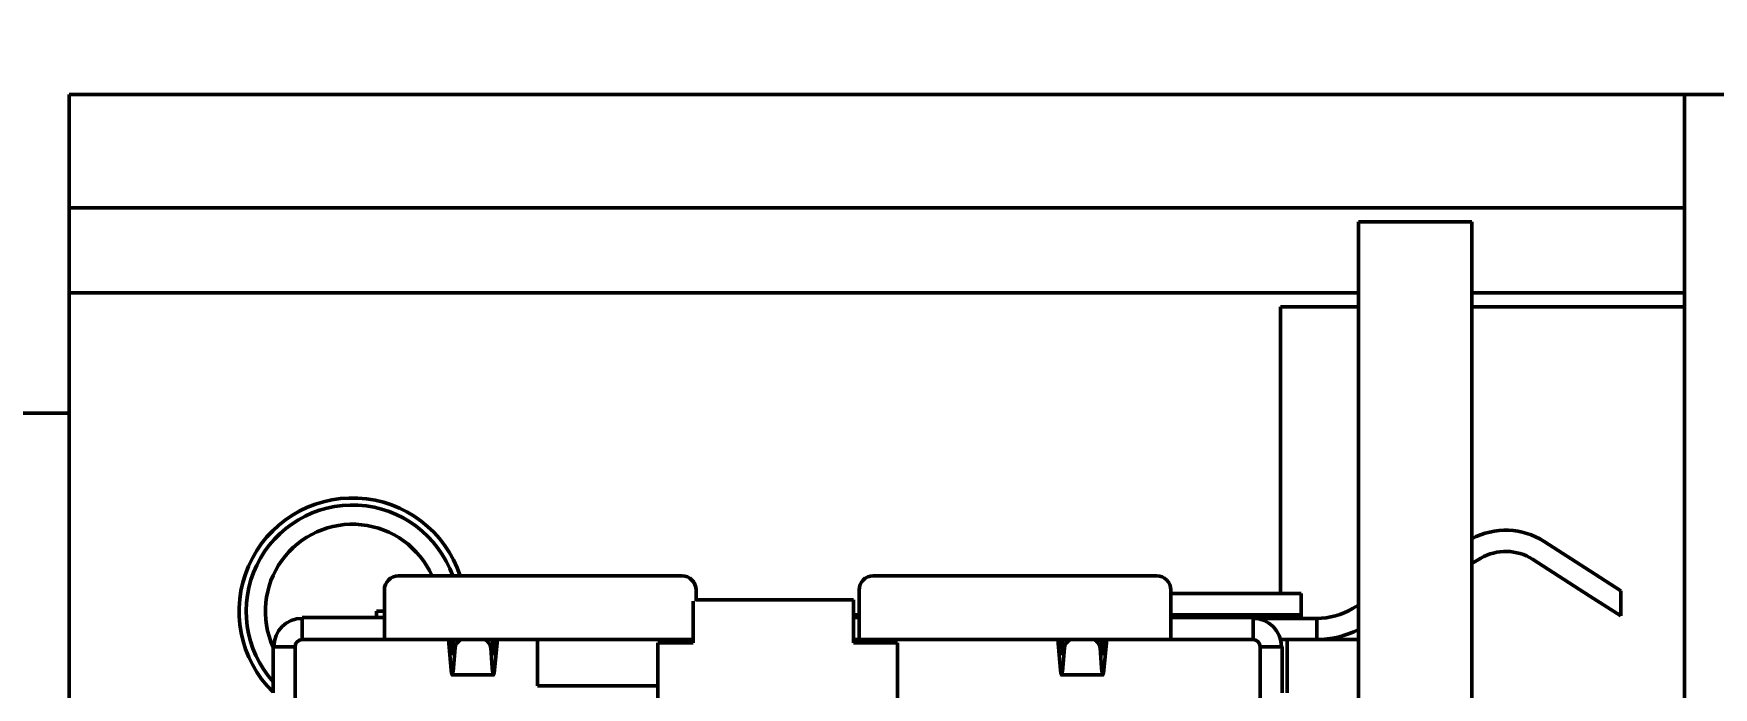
# Model space of a CAD drawing. Header units: millimetres. Extents: x 3118 to 4801, y 919 to 1849.
# Drawn here: x 3312.96 to 3336.67, y 1633.95 to 1643.19 of the extents above; entities that cross this region are included whole.
import ezdxf

# ---------------------------------------------------------------- set-up
doc = ezdxf.new("R2010")
doc.units = ezdxf.units.MM
doc.header["$LTSCALE"] = 1.8
doc.layers.add('외형선(ISO)', color=7, linetype='Continuous', lineweight=50)
doc.layers.add('치수(ISO)', color=7, linetype='Continuous', lineweight=25)
doc.styles.add('레이블 문자 (JIS)', font='')
doc.styles.get('레이블 문자 (JIS)').set_extended_font_data('Gulim')
doc.dimstyles.new('복사 대상기본값 (JIS)', dxfattribs={"dimscale": 1.5, "dimtxt": 3, "dimasz": 2, "dimexe": 1, "dimexo": 0.5, "dimgap": 0.8, "dimtad": 1, "dimdsep": 46, "dimtxsty": '레이블 문자 (JIS)', "dimblk": 'Filled-1', "dimcen": 0.09, "dimdle": 10, "dimclrd": 256, "dimclre": 256, "dimclrt": 256, "dimazin": 2, "dimtfac": 0.666667, "dimtmove": 0, "dimatfit": 3, "dimldrblk": 'OPEN', "dimfxl": 1, "dimtolj": 1, "dimtzin": 0, "dimlwd": -1, "dimlwe": -1, "dimarcsym": 0})

# ---------------------------------------------------------------- blocks, each defined once
blk = doc.blocks.new('Filled-1')
at = {"color": 0}
for p, q in [((0, 0), (-1, 0.1)), ((-1, 0.1), (-1, -0.1)), ((-1, 0), (0, 0)), ((-1, -0.1), (0, 0))]:
    blk.add_line(p, q, dxfattribs=at)
at = {"color": 0, "flags": 128}
blk.add_lwpolyline([(-1, -0.1), (0, 0), (-1, 0.1), (-1, -0.1)], dxfattribs=at)
at = {"color": 0}
blk.add_solid([(-1, -0.1), (0, 0), (-1, 0.1), (-1, -0.1)], dxfattribs=at)
blk = doc.blocks.new('*D655')
at = {"layer": 'Defpoints', "color": 0}
for p in [(3308.46, 1664.327), (3302.46, 1640.327), (3308.46, 1639.327)]:
    blk.add_point(p, dxfattribs=at)
at = {"layer": '치수(ISO)'}
for p, q in [((3302.46, 1641.077), (3302.46, 1665.827)), ((3308.46, 1640.077), (3308.46, 1665.827)), ((3299.46, 1664.327), (3296.46, 1664.327)), ((3311.46, 1664.327), (3314.46, 1664.327))]:
    blk.add_line(p, q, dxfattribs=at)
at = {"layer": '치수(ISO)', "linetype": 'ByBlock', "xscale": 3, "yscale": 3, "zscale": 3}
blk.add_blockref('Filled-1', (3302.46, 1664.327), dxfattribs=at)
at = {"layer": '치수(ISO)', "linetype": 'ByBlock', "xscale": 3, "yscale": 3, "zscale": 3, "rotation": 180}
blk.add_blockref('Filled-1', (3308.46, 1664.327), dxfattribs=at)
at = {"layer": '치수(ISO)', "insert": (3305.46, 1682.707), "char_height": 15, "attachment_point": 2, "style": '레이블 문자 (JIS)'}
blk.add_mtext('\\A1;6', dxfattribs=at)
blk = doc.blocks.new('_Open')
at = {"color": 0, "linetype": 'ByBlock', "lineweight": -2}
for p, q in [((-1, 0.1667), (0, 0)), ((-1, -0.1667), (0, 0)), ((0, 0), (-1, 0))]:
    blk.add_line(p, q, dxfattribs=at)
blk = doc.blocks.new('*D656')
at = {"layer": 'Defpoints', "color": 0}
for p in [(3533.46, 1664.327), (3308.46, 1639.327), (3533.46, 1631.327)]:
    blk.add_point(p, dxfattribs=at)
at = {"layer": '치수(ISO)'}
for p, q in [((3308.46, 1640.077), (3308.46, 1665.827)), ((3533.46, 1632.077), (3533.46, 1665.827)), ((3311.46, 1664.327), (3530.46, 1664.327))]:
    blk.add_line(p, q, dxfattribs=at)
at = {"layer": '치수(ISO)', "linetype": 'ByBlock', "xscale": 3, "yscale": 3, "zscale": 3, "rotation": 180}
blk.add_blockref('Filled-1', (3308.46, 1664.327), dxfattribs=at)
at = {"layer": '치수(ISO)', "linetype": 'ByBlock', "xscale": 3, "yscale": 3, "zscale": 3}
blk.add_blockref('Filled-1', (3533.46, 1664.327), dxfattribs=at)
at = {"layer": '치수(ISO)', "insert": (3420.98, 1682.707), "char_height": 15, "attachment_point": 2, "style": '레이블 문자 (JIS)'}
blk.add_mtext('\\A1;225', dxfattribs=at)
blk = doc.blocks.new('*D660')
at = {"layer": 'Defpoints', "color": 0}
for p in [(3306.99, 1633.683), (3309.929, 1630.971)]:
    blk.add_point(p, dxfattribs=at)
at = {"layer": '치수(ISO)'}
for p, q in [((3260.047, 1674.227), (3263.047, 1674.227)), ((3304.785, 1635.718), (3263.047, 1674.227)), ((3309.929, 1630.971), (3306.99, 1633.683)), ((3312.134, 1628.937), (3314.339, 1626.902))]:
    blk.add_line(p, q, dxfattribs=at)
at = {"layer": '치수(ISO)', "linetype": 'ByBlock', "xscale": 3, "yscale": 3, "zscale": 3}
for p, rotation in [((3306.99, 1633.683), 317.3041440807904), ((3309.929, 1630.971), 137.3041440807904)]:
    blk.add_blockref('Filled-1', p, dxfattribs=dict(at, rotation=rotation))
at = {"layer": '치수(ISO)', "insert": (3231.31, 1681.926), "char_height": 15, "attachment_point": 2, "style": '레이블 문자 (JIS)'}
blk.add_mtext('\\A1;\\fGulim|b0|i0;4-∅4', dxfattribs=at)

msp = doc.modelspace()

# ---------------------------------------------------------------- linework, layer by layer
at = {"layer": '외형선(ISO)'}
for p, q in [((3313.46, 1642.327), (3316.46, 1642.327)), ((3313.46, 1642.327), (3313.46, 1640.727)), ((3336.26, 1642.327), (3316.46, 1642.327)), ((3336.26, 1642.327), (3336.26, 1548.727)), ((3336.26, 1642.327), (3372.26, 1642.327)), ((3313.46, 1639.527), (3313.46, 1640.727)), ((3316.46, 1640.727), (3313.46, 1640.727)), ((3336.26, 1640.727), (3316.46, 1640.727)), ((3333.26, 1640.527), (3331.66, 1640.527)), ((3331.66, 1597.127), (3331.66, 1640.527)), ((3333.26, 1640.527), (3333.26, 1550.527)), ((3313.46, 1639.527), (3313.46, 1551.527)), ((3331.66, 1639.527), (3313.46, 1639.527)), ((3336.26, 1639.527), (3333.26, 1639.527)), ((3331.46, 1639.327), (3330.56, 1639.327)), ((3330.56, 1639.327), (3330.56, 1635.277)), ((3331.46, 1639.327), (3331.66, 1639.327)), ((3333.26, 1639.327), (3336.26, 1639.327)), ((3313.46, 1637.827), (3312.46, 1637.827)), ((3334.924, 1635.598), (3334.278, 1636.014)), ((3333.26, 1635.704), (3333.383, 1635.776)), ((3334.924, 1635.241), (3334.116, 1635.761)), ((3322.11, 1635.527), (3318.11, 1635.527)), ((3328.81, 1635.527), (3324.81, 1635.527)), ((3335.36, 1635.318), (3334.924, 1635.598)), ((3317.91, 1635.327), (3317.91, 1634.937)), ((3322.27, 1635.169), (3322.27, 1634.879)), ((3322.31, 1635.169), (3322.31, 1635.327)), ((3322.31, 1635.189), (3324.53, 1635.189)), ((3324.53, 1634.879), (3324.53, 1635.189)), ((3324.61, 1635.327), (3324.61, 1634.937)), ((3329.01, 1634.937), (3329.01, 1635.327)), ((3329.01, 1635.277), (3329.766, 1635.277)), ((3329.907, 1635.277), (3329.766, 1635.277)), ((3330.79, 1635.277), (3329.907, 1635.277)), ((3330.849, 1635.277), (3330.79, 1635.277)), ((3330.849, 1635.277), (3330.849, 1634.977)), ((3335.36, 1634.961), (3334.924, 1635.241)), ((3335.36, 1635.318), (3335.36, 1634.961)), ((3316.75, 1634.937), (3317.91, 1634.937)), ((3316.75, 1634.627), (3316.75, 1634.937)), ((3317.91, 1635.027), (3317.8, 1635.027)), ((3317.8, 1634.937), (3317.8, 1635.027)), ((3317.91, 1634.937), (3317.91, 1634.627)), ((3324.61, 1634.977), (3324.53, 1634.977)), ((3324.53, 1634.937), (3324.61, 1634.937)), ((3324.61, 1634.937), (3324.61, 1634.627)), ((3329.01, 1634.977), (3329.766, 1634.977)), ((3329.01, 1634.627), (3329.01, 1634.937)), ((3329.01, 1634.937), (3330.17, 1634.937)), ((3329.749, 1634.977), (3329.789, 1634.937)), ((3329.907, 1634.977), (3329.766, 1634.977)), ((3330.79, 1634.977), (3329.907, 1634.977)), ((3330.17, 1634.937), (3330.17, 1634.627)), ((3330.17, 1634.927), (3331.07, 1634.927)), ((3330.849, 1634.977), (3330.79, 1634.977)), ((3330.849, 1634.967), (3330.849, 1634.977)), ((3330.849, 1634.967), (3330.849, 1634.927)), ((3331.07, 1634.627), (3331.07, 1634.927)), ((3331.66, 1635.114), (3331.575, 1635.065)), ((3322.27, 1634.879), (3322.27, 1634.579)), ((3324.53, 1634.579), (3324.53, 1634.879)), ((3316.34, 1634.527), (3316.649, 1634.527)), ((3316.34, 1633.877), (3316.34, 1634.527)), ((3316.649, 1633.877), (3316.649, 1634.527)), ((3316.65, 1634.527), (3316.649, 1634.527)), ((3316.65, 1634.527), (3316.65, 1622.227)), ((3322.27, 1634.627), (3316.75, 1634.627)), ((3316.75, 1634.627), (3317.91, 1634.627)), ((3316.75, 1634.627), (3316.75, 1634.627)), ((3318.855, 1634.196), (3318.813, 1634.626)), ((3318.862, 1634.462), (3318.846, 1634.627)), ((3318.889, 1634.627), (3318.878, 1634.478)), ((3318.908, 1634.511), (3318.886, 1634.227)), ((3319.433, 1634.227), (3319.411, 1634.511)), ((3319.441, 1634.478), (3319.43, 1634.627)), ((3319.473, 1634.627), (3319.457, 1634.462)), ((3319.506, 1634.626), (3319.464, 1634.196)), ((3320.07, 1633.975), (3320.07, 1634.627)), ((3321.77, 1634.579), (3322.27, 1634.579)), ((3321.77, 1634.579), (3321.77, 1622.179)), ((3330.17, 1634.627), (3324.53, 1634.627)), ((3324.53, 1634.627), (3324.61, 1634.627)), ((3324.65, 1634.579), (3324.53, 1634.579)), ((3324.65, 1634.579), (3325.15, 1634.579)), ((3325.07, 1634.579), (3325.07, 1634.627)), ((3325.15, 1634.579), (3325.15, 1622.179)), ((3327.455, 1634.196), (3327.413, 1634.626)), ((3327.462, 1634.462), (3327.446, 1634.627)), ((3327.489, 1634.627), (3327.478, 1634.478)), ((3327.508, 1634.511), (3327.486, 1634.227)), ((3328.033, 1634.227), (3328.011, 1634.511)), ((3328.041, 1634.478), (3328.03, 1634.627)), ((3328.073, 1634.627), (3328.057, 1634.462)), ((3328.106, 1634.626), (3328.064, 1634.196)), ((3329.01, 1634.627), (3330.17, 1634.627)), ((3330.17, 1634.627), (3330.17, 1634.627)), ((3330.27, 1634.527), (3330.27, 1633.877)), ((3330.27, 1634.527), (3330.27, 1634.527)), ((3330.27, 1628.378), (3330.27, 1634.527)), ((3330.27, 1634.527), (3330.58, 1634.527)), ((3330.65, 1634.627), (3330.557, 1634.627)), ((3330.58, 1634.527), (3330.58, 1633.877)), ((3331.66, 1634.627), (3330.65, 1634.627)), ((3330.65, 1633.877), (3330.65, 1634.627)), ((3319.45, 1634.127), (3318.869, 1634.127)), ((3321.77, 1633.975), (3320.07, 1633.975)), ((3327.469, 1634.127), (3328.05, 1634.127))]:
    msp.add_line(p, q, dxfattribs=at)
for centre, radius, start, end in [((3317.46, 1635.027), 1.6, 18.21, 225.573), ((3317.46, 1635.027), 1.5, 19.4712, 221.6975), ((3317.46, 1635.027), 1.229, 23.9958, 204.3645), ((3333.737, 1635.172), 1, 57.2566, 118.5203), ((3333.737, 1635.172), 0.7, 57.2566, 120.3748), ((3318.11, 1635.327), 0.2, 90, 180), ((3322.11, 1635.327), 0.2, 0, 90), ((3324.81, 1635.327), 0.2, 90, 180), ((3328.81, 1635.327), 0.2, 0, 90), ((3316.75, 1634.527), 0.4, 90, 180), ((3330.17, 1634.527), 0.4, 0, 90), ((3331.07, 1635.927), 1, 270, 300.3748), ((3331.07, 1635.927), 1.3, 270, 296.9907), ((3316.75, 1634.527), 0.1, 90, 180), ((3330.17, 1634.527), 0.1, 0, 90)]:
    msp.add_arc(centre, radius, start, end, dxfattribs=at)
for centre, major_axis, ratio, start_param, end_param in [((3318.812, 1634.617), (0, 0.01), 0.051034, 5.803001, 6.283185), ((3318.869, 1634.737), (0, 0.31), 0.051034, 2.661408, 3.722864), ((3319.16, 1634.503), (0.252, 0), 0.656987, 2.291073, 3.090603), ((3319.16, 1634.503), (0.252, 0), 0.656987, 0.050989, 0.85052), ((3319.45, 1634.737), (0, 0.31), 0.051034, 2.560321, 3.621777), ((3319.507, 1634.617), (0, 0.01), 0.051034, 0, 0.480184), ((3327.412, 1634.617), (0, -0.01), 0.051034, 2.661408, 3.141593), ((3327.469, 1634.737), (0, -0.31), 0.051034, 5.803001, 6.864457), ((3327.76, 1634.503), (0.252, 0), 0.656987, 2.291073, 3.090603), ((3327.76, 1634.503), (0.252, 0), 0.656987, 0.050989, 0.85052), ((3328.05, 1634.737), (0, -0.31), 0.051034, 5.701914, 6.76337), ((3328.107, 1634.617), (0, -0.01), 0.051034, 3.141593, 3.621777), ((3318.869, 1634.737), (0, 0.61), 0.051034, 2.661408, 3.722864), ((3319.45, 1634.737), (0, 0.61), 0.051034, 2.560321, 3.621777), ((3327.469, 1634.737), (0, -0.61), 0.051034, 5.803001, 6.864457), ((3328.05, 1634.737), (0, -0.61), 0.051034, 5.701914, 6.76337)]:
    msp.add_ellipse(centre, major_axis=major_axis, ratio=ratio, start_param=start_param, end_param=end_param, dxfattribs=at)

# ---------------------------------------------------------------- dimensions: what is measured, and where the dimension line sits
at = {"layer": '치수(ISO)'}
for base, p1, p2, picture, middle in [((3308.46, 1664.327), (3302.46, 1640.327), (3308.46, 1639.327), '*D655', (3305.46, 1664.327)), ((3533.46, 1664.327), (3308.46, 1639.327), (3533.46, 1631.327), '*D656', (3420.98, 1664.327))]:
    dim = msp.add_linear_dim(base=base, p1=p1, p2=p2, angle=180, dimstyle='복사 대상기본값 (JIS)', override={"dimtxt": 10, "dimgap": 2, "dimtxsty": '레이블 문자 (JIS)', "dimtofl": 0, "dimatfit": 1, "dimldrblk": 'Open'}, dxfattribs=at)
    dim.commit()
    dim.dimension.update_dxf_attribs({"geometry": picture, "text_midpoint": middle, "dimtype": 160})
dim = msp.add_diameter_dim_2p(p1=(3309.929, 1630.971), p2=(3306.99, 1633.683), text='\\fGulim|b0|i0;4-<>', dimstyle='복사 대상기본값 (JIS)', override={"dimtxt": 10, "dimtad": 0, "dimtih": 1, "dimtoh": 1, "dimlfac": 1, "dimtxsty": '레이블 문자 (JIS)', "dimatfit": 2, "dimldrblk": 'Open'}, dxfattribs=at)
dim.commit()
dim.dimension.update_dxf_attribs({"geometry": '*D660', "text_midpoint": (3231.31, 1674.227), "dimtype": 163})

doc.saveas('drawing.dxf')
